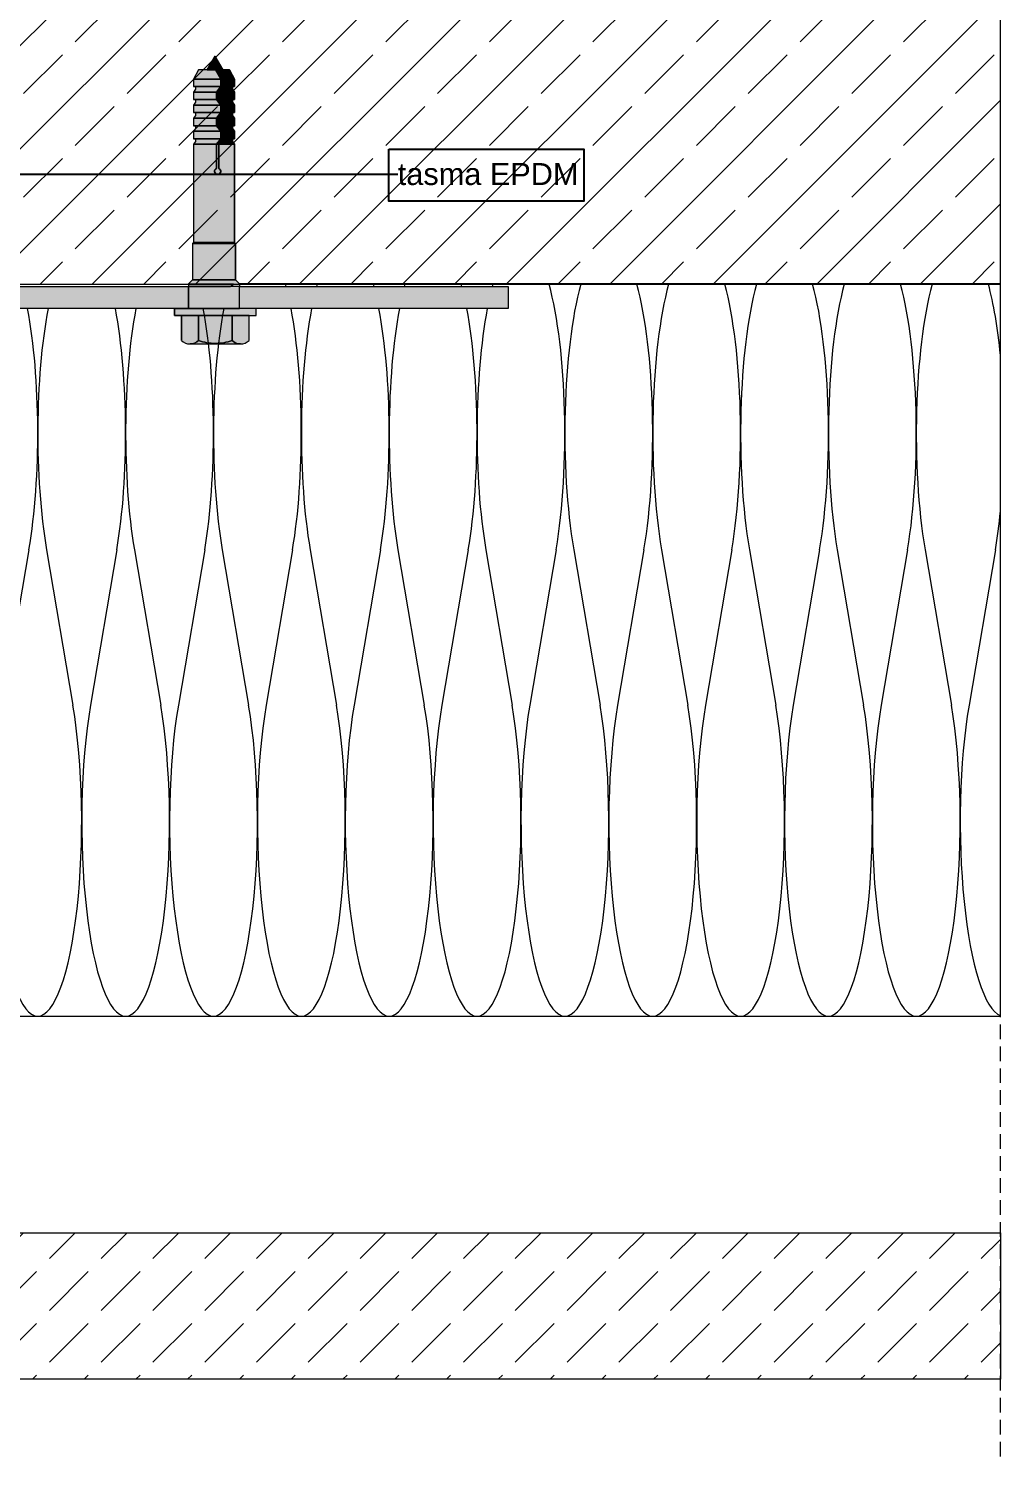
# Model space of a CAD drawing. Extents: x -106823 to -42801, y 48734 to 74234.
# Drawn here: x -49526 to -48198, y 59975 to 61925 of the extents above; entities that cross this region are included whole.
import ezdxf

# ---------------------------------------------------------------- set-up
doc = ezdxf.new("R2010")
doc.units = 0
doc.header["$MEASUREMENT"] = 0
doc.linetypes.add('Hidden Line', pattern=[30, 20, -10])
for name, color, linetype, lineweight, true_color in [('2D - Ogólne_Pen_No__2', 7, 'Continuous', 15, 0x7f7f7f), ('2D Drafting - General_Pen_No__141', 7, 'Continuous', 0, 0xe8e8e8), ('2D Drafting - General_Pen_No__2', 7, 'Continuous', 15, 0x7f7f7f), ('2D Drafting - General_Pen_No__61', 7, 'Continuous', 20, 0x6a6a6a), ('2D Drafting - General_Pen_No__81', 7, 'Continuous', 20, 0x6a6a6a), ('Annotation - Label_Pen_No__5', 7, 'Continuous', 25, 0x40a5ff)]:
    doc.layers.add(name, color=color, linetype=linetype, lineweight=lineweight, true_color=true_color)
doc.layers.add('2D Drafting - General_Pen_No__121', color=255, linetype='Continuous', lineweight=0)
doc.styles.add('GENERATED_STYLE_2', font='arial.ttf')
doc.dimstyles.new('GENERATED_STYLE__7', dxfattribs={"dimtxt": 0.18, "dimasz": 91.2, "dimexe": 0.18, "dimexo": 0.0625, "dimgap": 0.09, "dimtad": 0, "dimtih": 1, "dimtoh": 1, "dimdec": 4, "dimzin": 0, "dimdsep": 46, "dimcen": 0.09, "dimadec": 0, "dimazin": 0, "dimtfac": 1, "dimtdec": 4, "dimtmove": 0, "dimatfit": 3, "dimldrblk": 'ARROWHEAD_5', "dimfxl": 0, "dimtolj": 1, "dimtzin": 0, "dimarcsym": 0})

# ---------------------------------------------------------------- blocks, each defined once
blk = doc.blocks.new('*X8')
at = {"layer": '2D Drafting - General_Pen_No__61', "linetype": 'Continuous'}
for p, q in [((-49525.3, 61213.6), (-49561.3, 61001.2)), ((-49501.3, 61213.6), (-49465.3, 61001.2)), ((-49405.3, 61213.6), (-49441.3, 61001.2)), ((-49381.3, 61213.6), (-49345.3, 61001.2)), ((-49285.3, 61213.6), (-49321.3, 61001.2)), ((-49261.3, 61213.6), (-49225.3, 61001.2)), ((-49165.3, 61213.6), (-49201.3, 61001.2)), ((-49141.3, 61213.6), (-49105.3, 61001.2)), ((-49045.3, 61213.6), (-49081.3, 61001.2)), ((-49021.3, 61213.6), (-48985.3, 61001.2)), ((-48925.3, 61213.6), (-48961.3, 61001.2)), ((-48901.3, 61213.6), (-48865.3, 61001.2)), ((-48805.3, 61213.6), (-48841.3, 61001.2)), ((-48781.3, 61213.6), (-48745.3, 61001.2)), ((-48685.3, 61213.6), (-48721.3, 61001.2)), ((-48661.3, 61213.6), (-48625.3, 61001.2)), ((-48565.3, 61213.6), (-48601.3, 61001.2)), ((-48541.3, 61213.6), (-48505.3, 61001.2)), ((-48445.3, 61213.6), (-48481.3, 61001.2)), ((-48421.3, 61213.6), (-48385.3, 61001.2)), ((-48325.3, 61213.6), (-48361.3, 61001.2)), ((-48301.3, 61213.6), (-48265.3, 61001.2)), ((-48205.3, 61213.6), (-48241.3, 61001.2)), ((-49609.3, 61142.6), (-49585.3, 61001.2))]:
    blk.add_line(p, q, dxfattribs=at)
for centre, start_param, end_param in [((-49213.3, 61372.8), 2.425755, 2.446168), ((-49093.3, 61372.8), 3.837017, 3.85743), ((-49093.3, 61372.8), 2.425755, 2.446168), ((-48973.3, 61372.8), 3.837017, 3.85743), ((-48973.3, 61372.8), 2.425755, 2.446168), ((-48853.3, 61372.8), 3.837017, 3.85743), ((-48853.3, 61372.8), 0.927295, 2.446168), ((-48733.3, 61372.8), 3.837017, 5.35589), ((-48733.3, 61372.8), 0.927295, 2.446168), ((-48613.3, 61372.8), 3.837017, 5.35589), ((-48613.3, 61372.8), 0.927295, 2.446168), ((-48493.3, 61372.8), 3.837017, 5.35589), ((-48493.3, 61372.8), 0.927295, 2.446168), ((-48373.3, 61372.8), 3.837017, 5.35589), ((-48373.3, 61372.8), 0.927295, 2.446168), ((-48253.3, 61372.8), 3.837017, 5.35589), ((-48253.3, 61372.8), 1.983009, 2.446168), ((-49573.3, 61372.8), 4.015923, 4.368414), ((-49573.3, 61372.8), 0.927295, 2.267262), ((-49453.3, 61372.8), 4.015923, 5.35589), ((-49453.3, 61372.8), 0.927295, 2.267262), ((-49333.3, 61372.8), 4.015923, 5.35589), ((-49333.3, 61372.8), 0.927295, 2.267262), ((-49213.3, 61372.8), 4.015923, 5.35589), ((-49213.3, 61372.8), 0.927295, 2.267262), ((-49093.3, 61372.8), 4.015923, 5.35589), ((-49093.3, 61372.8), 0.927295, 2.267262), ((-48973.3, 61372.8), 4.015923, 5.35589), ((-48973.3, 61372.8), 0.927295, 2.267262), ((-48853.3, 61372.8), 4.015923, 5.35589), ((-49693.3, 61372.8), 1.914771, 2.020347), ((-48253.3, 61372.8), 0.927295, 1.158584), ((-49633.3, 60842), 0.412218, 2.214297), ((-49513.3, 60842), 4.068888, 6.283185), ((-49513.3, 60842), 0, 2.214297), ((-49393.3, 60842), 4.068888, 6.283185), ((-49393.3, 60842), 0, 2.214297), ((-49273.3, 60842), 4.068888, 6.283185), ((-49273.3, 60842), 0, 2.214297), ((-49153.3, 60842), 4.068888, 6.283185), ((-49153.3, 60842), 0, 2.214297), ((-49033.3, 60842), 4.068888, 6.283185), ((-49033.3, 60842), 0, 2.214297), ((-48913.3, 60842), 4.068888, 6.283185), ((-48913.3, 60842), 0, 2.214297), ((-48793.3, 60842), 4.068888, 6.283185), ((-48793.3, 60842), 0, 2.214297), ((-48673.3, 60842), 4.068888, 6.283185), ((-48673.3, 60842), 0, 2.214297), ((-48553.3, 60842), 4.068888, 6.283185), ((-48553.3, 60842), 0, 2.214297), ((-48433.3, 60842), 4.068888, 6.283185), ((-48433.3, 60842), 0, 2.214297), ((-48313.3, 60842), 4.068888, 6.283185), ((-48313.3, 60842), 0, 2.214297), ((-48193.3, 60842), 4.068888, 6.199324)]:
    blk.add_ellipse(centre, major_axis=(0, -265.4), ratio=0.226067, start_param=start_param, end_param=end_param, dxfattribs=at)
blk = doc.blocks.new('Fill_4')
at = {"layer": '2D Drafting - General_Pen_No__2', "linetype": 'Continuous'}
for p, q in [((-48840.8, 61576.6), (-49237.8, 61576.6)), ((-49237.8, 61576.6), (-49237.8, 61573.1)), ((-49237.8, 61573.1), (-48870.8, 61573.1)), ((-48870.8, 61573.1), (-48870.8, 61543.1)), ((-48198.4, 61576.6), (-48840.8, 61576.6)), ((-48198.4, 61543.1), (-48198.4, 61576.6)), ((-49609.3, 61543.1), (-49639.3, 61543.1)), ((-49639.3, 61543.1), (-49639.3, 61462.3)), ((-49488, 61543.1), (-49609.3, 61543.1)), ((-49296.7, 61543.1), (-49488, 61543.1)), ((-49184.9, 61543.1), (-49296.7, 61543.1)), ((-48930, 61543.1), (-49184.9, 61543.1)), ((-48870.8, 61543.1), (-48930, 61543.1)), ((-48198.4, 60576.6), (-48198.4, 61543.1)), ((-49639.3, 61462.3), (-49609.3, 61462.3)), ((-49609.3, 61462.3), (-49609.3, 61364.9)), ((-49609.3, 61364.9), (-49609.3, 61232.3)), ((-49609.3, 61232.3), (-49609.3, 61188.6)), ((-49609.3, 61188.6), (-49609.3, 61141.9)), ((-49609.3, 61141.9), (-49609.3, 60687.3)), ((-49609.3, 60687.3), (-49609.3, 60606.6)), ((-49609.3, 60606.6), (-49609.3, 60576.6)), ((-49609.3, 60576.6), (-49579.3, 60576.6)), ((-49579.3, 60576.6), (-48198.4, 60576.6))]:
    blk.add_line(p, q, dxfattribs=at)
at = {"layer": '2D Drafting - General_Pen_No__61', "linetype": 'Continuous'}
blk.add_blockref('*X8', (0, 0), dxfattribs=at)
blk = doc.blocks.new('ARROWHEAD_5')
at = {"color": 0, "linetype": 'Continuous', "lineweight": 0}
blk.add_line((0, 0), (-1, 0), dxfattribs=at)
blk.add_solid([(-1, 0.2679), (0, 0), (-1, -0.2679), (-1, 0.2679)], dxfattribs=at)

msp = doc.modelspace()

# ---------------------------------------------------------------- hatches: boundary and pattern name
at = {"layer": '2D Drafting - General_Pen_No__121', "linetype": 'Continuous'}
for points in [[(-49270.9, 61887.66), (-49281.71, 61868.93), (-49260.08, 61868.93)], [(-49293.67, 61868.93), (-49300.82, 61856.55), (-49263.33, 61856.55), (-49270.48, 61868.93)], [(-49300.82, 61846.2), (-49263.33, 61846.2), (-49263.33, 61856.55), (-49300.82, 61856.55)], [(-49270.48, 61868.93), (-49263.33, 61856.55), (-49260.37, 61856.55), (-49267.52, 61868.93)], [(-49267.52, 61868.93), (-49260.37, 61856.55), (-49244.46, 61856.55), (-49251.61, 61868.93)], [(-49260.37, 61846.2), (-49260.37, 61856.55), (-49263.33, 61856.55), (-49263.33, 61846.2)], [(-49260.37, 61846.2), (-49244.46, 61846.2), (-49244.46, 61856.55), (-49260.37, 61856.55)], [(-49297.86, 61846.2), (-49297.86, 61842.5), (-49300.82, 61838.76), (-49269.08, 61838.76), (-49263.33, 61846.2)], [(-49300.82, 61838.76), (-49300.82, 61828.4), (-49269.08, 61828.4), (-49269.08, 61838.76)], [(-49266.12, 61838.76), (-49260.37, 61846.2), (-49263.33, 61846.2), (-49269.08, 61838.76)], [(-49266.12, 61828.4), (-49266.12, 61838.76), (-49269.08, 61838.76), (-49269.08, 61828.4)], [(-49247.42, 61846.2), (-49260.37, 61846.2), (-49266.12, 61838.76), (-49244.46, 61838.76), (-49247.42, 61842.5)], [(-49244.46, 61838.76), (-49266.12, 61838.76), (-49266.12, 61828.4), (-49244.46, 61828.4)], [(-49297.86, 61828.4), (-49297.86, 61824.7), (-49300.82, 61820.96), (-49263.33, 61820.96), (-49269.08, 61828.4)], [(-49300.82, 61820.96), (-49300.82, 61810.6), (-49263.33, 61810.6), (-49263.33, 61820.96)], [(-49269.08, 61828.4), (-49263.33, 61820.96), (-49260.37, 61820.96), (-49266.12, 61828.4)], [(-49247.42, 61828.4), (-49266.12, 61828.4), (-49260.37, 61820.96), (-49244.46, 61820.96), (-49247.42, 61824.7)], [(-49263.33, 61820.96), (-49263.33, 61810.6), (-49260.37, 61810.6), (-49260.37, 61820.96)], [(-49244.46, 61820.96), (-49260.37, 61820.96), (-49260.37, 61810.6), (-49244.46, 61810.6)], [(-49297.86, 61810.6), (-49297.86, 61806.91), (-49300.82, 61803.16), (-49269.08, 61803.16), (-49263.33, 61810.6)], [(-49300.82, 61792.81), (-49269.08, 61792.81), (-49269.08, 61803.16), (-49300.82, 61803.16)], [(-49263.33, 61810.6), (-49269.08, 61803.16), (-49266.12, 61803.16), (-49260.37, 61810.6)], [(-49266.12, 61792.81), (-49266.12, 61803.16), (-49269.08, 61803.16), (-49269.08, 61792.81)], [(-49266.12, 61803.16), (-49244.46, 61803.16), (-49247.42, 61806.91), (-49247.42, 61810.6), (-49260.37, 61810.6)], [(-49244.46, 61803.16), (-49266.12, 61803.16), (-49266.12, 61792.81), (-49244.46, 61792.81)], [(-49297.86, 61792.81), (-49297.86, 61789.11), (-49300.82, 61785.37), (-49263.33, 61785.37), (-49269.08, 61792.81)], [(-49300.82, 61775.01), (-49263.33, 61775.01), (-49263.33, 61785.37), (-49300.82, 61785.37)], [(-49269.08, 61792.81), (-49263.33, 61785.37), (-49260.37, 61785.37), (-49266.12, 61792.81)], [(-49247.42, 61792.81), (-49266.12, 61792.81), (-49260.37, 61785.37), (-49244.46, 61785.37), (-49247.42, 61789.11)], [(-49260.37, 61775.01), (-49260.37, 61785.37), (-49263.33, 61785.37), (-49263.33, 61775.01)], [(-49244.46, 61785.37), (-49260.37, 61785.37), (-49260.37, 61775.01), (-49244.46, 61775.01)], [(-49297.86, 61775.01), (-49297.86, 61771.31), (-49300.82, 61767.57), (-49269.08, 61767.57), (-49263.33, 61775.01)], [(-49300.82, 61633.15), (-49244.46, 61633.15), (-49244.46, 61767.57), (-49266.12, 61767.57), (-49266.12, 61734.26, -5.4750432), (-49269.08, 61734.26), (-49269.08, 61767.57), (-49300.82, 61767.57)], [(-49269.08, 61767.57), (-49269.08, 61734.26, 5.4750432), (-49266.12, 61734.26), (-49266.12, 61767.57)], [(-49266.12, 61767.57), (-49260.37, 61775.01), (-49263.33, 61775.01), (-49269.08, 61767.57)], [(-49247.42, 61775.01), (-49260.37, 61775.01), (-49266.12, 61767.57), (-49244.46, 61767.57), (-49247.42, 61771.31)], [(-49302.06, 61631.91), (-49243.22, 61631.91), (-49244.46, 61633.15), (-49300.82, 61633.15)], [(-49302.06, 61582.16), (-49243.22, 61582.16), (-49243.22, 61631.91), (-49302.06, 61631.91)], [(-49307.38, 61576.57), (-49237.8, 61576.57), (-49237.8, 61576.75), (-49243.22, 61582.16), (-49301.96, 61582.16), (-49307.38, 61576.75)], [(-49307.48, 61543.06), (-49270.8, 61543.06), (-49237.8, 61543.06), (-49237.8, 61573.06), (-49273.72, 61573.06), (-49307.48, 61573.06)], [(-49307.48, 61573.06), (-49307.48, 61543.06), (-49270.8, 61543.06), (-49237.8, 61543.06), (-49237.8, 61573.06), (-49274.67, 61573.06)], [(-49307.38, 61573.06), (-49274.67, 61573.06), (-49250.32, 61573.06), (-49245.95, 61576.57), (-49307.38, 61576.57)], [(-49270.8, 61543.06), (-49326.72, 61543.06), (-49326.72, 61533.74), (-49270.8, 61533.74), (-49214.88, 61533.74), (-49214.88, 61543.06)], [(-49317.01, 61533.74), (-49317.01, 61499.57, 0.4195601), (-49293.71, 61499.57), (-49293.71, 61533.74)], [(-49293.71, 61533.74), (-49293.71, 61499.57, 0.092424), (-49270.8, 61495.3, 0.092424), (-49247.89, 61499.57), (-49247.89, 61533.74), (-49270.8, 61533.74)], [(-49247.89, 61533.74), (-49247.89, 61499.57, 0.4195601), (-49224.59, 61499.57), (-49224.59, 61533.74)], [(-49270.8, 61495.3, -0.092424), (-49293.71, 61499.57, -0.201281), (-49305.36, 61494.68), (-49236.24, 61494.68, -0.201281), (-49247.89, 61499.57, -0.092424)]]:
    msp.add_hatch(color=256, dxfattribs=at).paths.add_polyline_path(points, flags=0)
at = {"layer": '2D Drafting - General_Pen_No__141', "linetype": 'Continuous'}
for points in [[(-49670.8, 61078.55), (-49670.8, 61562.3), (-49670.8, 61573.06), (-49307.48, 61573.06), (-49307.48, 61543.06), (-49326.72, 61543.06), (-49639.29, 61543.06), (-49639.29, 61079.64), (-49640.38, 61078.55), (-49657.83, 61078.55), (-49660.02, 61086.75), (-49668.22, 61078.55)], [(-48870.8, 61573.06), (-48870.8, 61543.06), (-49237.8, 61543.06), (-49237.8, 61573.06)]]:
    msp.add_hatch(color=256, dxfattribs=at).paths.add_polyline_path(points, flags=0)
at = {"layer": '2D Drafting - General_Pen_No__81', "linetype": 'Continuous'}
h = msp.add_hatch(dxfattribs=at)
h.set_pattern_fill('Solid___Dashed', color=256, style=0, pattern_type=2)
h.set_pattern_definition([(45, (0, 0), (-70.71068, 70.71068), []), (45, (-35.36, 35.36), (-70.71068, 70.71068), [75, -25])])
h.paths.add_polyline_path([(-49375.49, 63244.64), (-49866.42, 63244.64), (-49866.42, 62433.81), (-49866.42, 62335.19), (-49866.42, 62165.52), (-49866.42, 62080.84), (-49866.42, 61868.3), (-49866.42, 61772.19), (-49866.42, 61672.7), (-49866.42, 61576.57), (-49825.61, 61576.57), (-49821.4, 61576.57), (-49796.42, 61576.57), (-49753.61, 61576.57), (-49720.92, 61576.57), (-49574.69, 61576.57), (-49537.41, 61576.57), (-49367.07, 61576.57), (-48198.36, 61576.57), (-48198.36, 62112.35), (-49330.64, 62112.35), (-49330.64, 62565.32), (-49330.64, 63244.64)], flags=0)
h = msp.add_hatch(dxfattribs=at)
h.set_pattern_fill('Beton', color=256, style=0, pattern_type=2)
h.set_pattern_definition([(45, (0, 0), (-70.71068, 70.71068), [75, -25]), (45, (7e-15, 70.71), (-70.71068, 70.71068), [75, -25])])
h.paths.add_polyline_path([(-48198.36, 60080.85), (-51131.6, 60080.85), (-51131.6, 60080.93), (-51316.51, 60080.93), (-51316.51, 60100.93), (-51136.6, 60280.85), (-48198.36, 60280.85)], flags=0)

# ---------------------------------------------------------------- linework, layer by layer
at = {"layer": '2D - Ogólne_Pen_No__2', "linetype": 'Continuous'}
for p, q in [((-49281.71, 61868.93), (-49270.9, 61887.66)), ((-49260.08, 61868.93), (-49270.9, 61887.66)), ((-49293.67, 61868.93), (-49300.82, 61856.55)), ((-49300.82, 61856.55), (-49300.82, 61846.2)), ((-49244.46, 61856.55), (-49300.82, 61856.55)), ((-49251.61, 61868.93), (-49293.67, 61868.93)), ((-49270.48, 61868.93), (-49263.33, 61856.55)), ((-49267.52, 61868.93), (-49260.37, 61856.55)), ((-49263.33, 61856.55), (-49263.33, 61846.2)), ((-49260.37, 61856.55), (-49260.37, 61846.2)), ((-49251.61, 61868.93), (-49244.46, 61856.55)), ((-49244.46, 61856.55), (-49244.46, 61846.2)), ((-49244.46, 61846.2), (-49300.82, 61846.2)), ((-49297.86, 61842.5), (-49300.82, 61838.76)), ((-49300.82, 61838.76), (-49300.82, 61828.4)), ((-49244.46, 61838.76), (-49300.82, 61838.76)), ((-49297.86, 61846.2), (-49297.86, 61842.5)), ((-49263.33, 61846.2), (-49269.08, 61838.76)), ((-49269.08, 61838.76), (-49269.08, 61828.4)), ((-49260.37, 61846.2), (-49266.12, 61838.76)), ((-49266.12, 61838.76), (-49266.12, 61828.4)), ((-49247.42, 61846.2), (-49247.42, 61842.5)), ((-49247.42, 61842.5), (-49244.46, 61838.76)), ((-49244.46, 61838.76), (-49244.46, 61828.4)), ((-49300.82, 61828.4), (-49297.86, 61828.4)), ((-49244.46, 61828.4), (-49300.82, 61828.4)), ((-49297.86, 61824.7), (-49300.82, 61820.96)), ((-49300.82, 61820.96), (-49300.82, 61810.6)), ((-49244.46, 61820.96), (-49300.82, 61820.96)), ((-49297.86, 61828.4), (-49297.86, 61824.7)), ((-49269.08, 61828.4), (-49263.33, 61820.96)), ((-49266.12, 61828.4), (-49260.37, 61820.96)), ((-49263.33, 61820.96), (-49263.33, 61810.6)), ((-49260.37, 61820.96), (-49260.37, 61810.6)), ((-49247.42, 61828.4), (-49247.42, 61824.7)), ((-49244.46, 61828.4), (-49247.42, 61828.4)), ((-49247.42, 61824.7), (-49244.46, 61820.96)), ((-49244.46, 61820.96), (-49244.46, 61810.6)), ((-49300.82, 61810.6), (-49297.86, 61810.6)), ((-49244.46, 61810.6), (-49300.82, 61810.6)), ((-49297.86, 61806.91), (-49300.82, 61803.16)), ((-49300.82, 61803.16), (-49300.82, 61792.81)), ((-49244.46, 61803.16), (-49300.82, 61803.16)), ((-49297.86, 61810.6), (-49297.86, 61806.91)), ((-49263.33, 61810.6), (-49269.08, 61803.16)), ((-49269.08, 61803.16), (-49269.08, 61792.81)), ((-49260.37, 61810.6), (-49266.12, 61803.16)), ((-49266.12, 61803.16), (-49266.12, 61792.81)), ((-49247.42, 61810.6), (-49247.42, 61806.91)), ((-49244.46, 61810.6), (-49247.42, 61810.6)), ((-49247.42, 61806.91), (-49244.46, 61803.16)), ((-49244.46, 61803.16), (-49244.46, 61792.81)), ((-49300.82, 61792.81), (-49297.86, 61792.81)), ((-49244.46, 61792.81), (-49300.82, 61792.81)), ((-49297.86, 61789.11), (-49300.82, 61785.37)), ((-49300.82, 61785.37), (-49300.82, 61775.01)), ((-49244.46, 61785.37), (-49300.82, 61785.37)), ((-49297.86, 61792.81), (-49297.86, 61789.11)), ((-49269.08, 61792.81), (-49263.33, 61785.37)), ((-49266.12, 61792.81), (-49260.37, 61785.37)), ((-49263.33, 61785.37), (-49263.33, 61775.01)), ((-49260.37, 61785.37), (-49260.37, 61775.01)), ((-49247.42, 61792.81), (-49247.42, 61789.11)), ((-49244.46, 61792.81), (-49247.42, 61792.81)), ((-49247.42, 61789.11), (-49244.46, 61785.37)), ((-49244.46, 61785.37), (-49244.46, 61775.01)), ((-49300.82, 61775.01), (-49297.86, 61775.01)), ((-49244.46, 61775.01), (-49300.82, 61775.01)), ((-49297.86, 61771.31), (-49300.82, 61767.57)), ((-49300.82, 61767.57), (-49300.82, 61633.15)), ((-49244.46, 61767.57), (-49300.82, 61767.57)), ((-49297.86, 61775.01), (-49297.86, 61771.31)), ((-49263.33, 61775.01), (-49269.08, 61767.57)), ((-49269.08, 61767.57), (-49269.08, 61734.26)), ((-49260.37, 61775.01), (-49266.12, 61767.57)), ((-49266.12, 61767.57), (-49266.12, 61734.26)), ((-49247.42, 61775.01), (-49247.42, 61771.31)), ((-49244.46, 61775.01), (-49247.42, 61775.01)), ((-49247.42, 61771.31), (-49244.46, 61767.57)), ((-49244.46, 61767.57), (-49244.46, 61633.15)), ((-49300.82, 61633.15), (-49302.06, 61631.91)), ((-49302.06, 61631.91), (-49302.06, 61582.16)), ((-49243.22, 61631.91), (-49302.06, 61631.91)), ((-49300.82, 61633.15), (-49244.46, 61633.15)), ((-49244.46, 61633.15), (-49243.22, 61631.91)), ((-49243.22, 61631.91), (-49243.22, 61582.16)), ((-49302.06, 61582.16), (-49307.48, 61576.75)), ((-49301.96, 61582.16), (-49307.38, 61576.75)), ((-49243.22, 61582.16), (-49302.06, 61582.16)), ((-49243.22, 61582.16), (-49237.8, 61576.75)), ((-49307.48, 61576.75), (-49307.48, 61573.06)), ((-49307.48, 61573.06), (-49273.72, 61573.06)), ((-49307.38, 61576.75), (-49307.38, 61573.06)), ((-49307.38, 61573.06), (-49273.63, 61573.06)), ((-49237.8, 61573.06), (-49274.67, 61573.06)), ((-49237.8, 61576.75), (-49237.8, 61573.06))]:
    msp.add_line(p, q, dxfattribs=at)
msp.add_arc((-49267.6, 61730.35), 4.18, 110.70161, 69.29839, dxfattribs=at)
at = {"layer": '2D Drafting - General_Pen_No__2', "linetype": 'Hidden Line'}
msp.add_line((-48198.36, 59975.43), (-48198.36, 62462.28), dxfattribs=at)
at = {"layer": '2D Drafting - General_Pen_No__2', "linetype": 'Continuous'}
for p, q in [((-49307.48, 61543.06), (-49307.48, 61573.06)), ((-49237.8, 61543.06), (-49237.8, 61573.06)), ((-49326.72, 61533.74), (-49326.72, 61543.06)), ((-49326.72, 61543.06), (-49270.8, 61543.06)), ((-49214.88, 61543.06), (-49270.8, 61543.06)), ((-49214.88, 61533.74), (-49214.88, 61543.06)), ((-49270.8, 61533.74), (-49326.72, 61533.74)), ((-49317.01, 61499.57), (-49317.01, 61533.74)), ((-49293.71, 61499.57), (-49293.71, 61533.74)), ((-49270.8, 61533.74), (-49214.88, 61533.74)), ((-49247.89, 61499.57), (-49247.89, 61533.74)), ((-49224.59, 61499.57), (-49224.59, 61533.74)), ((-49305.36, 61494.68), (-49236.24, 61494.68))]:
    msp.add_line(p, q, dxfattribs=at)
at = {"layer": '2D Drafting - General_Pen_No__2', "linetype": 'Continuous', "flags": 128}
for points in [[(-49375.49, 63244.64), (-49866.42, 63244.64), (-49866.42, 62433.81), (-49866.42, 62335.19), (-49866.42, 62165.52), (-49866.42, 62080.84), (-49866.42, 61868.3), (-49866.42, 61772.19), (-49866.42, 61672.7), (-49866.42, 61576.57), (-49825.61, 61576.57), (-49821.4, 61576.57), (-49796.42, 61576.57), (-49753.61, 61576.57), (-49720.92, 61576.57), (-49574.69, 61576.57), (-49537.41, 61576.57), (-49367.07, 61576.57), (-48198.36, 61576.57), (-48198.36, 62112.35), (-49330.64, 62112.35), (-49330.64, 62565.32), (-49330.64, 63244.64)], [(-49270.9, 61887.66), (-49281.71, 61868.93), (-49260.08, 61868.93)], [(-49293.67, 61868.93), (-49300.82, 61856.55), (-49263.33, 61856.55), (-49270.48, 61868.93)], [(-49300.82, 61846.2), (-49263.33, 61846.2), (-49263.33, 61856.55), (-49300.82, 61856.55)], [(-49270.48, 61868.93), (-49263.33, 61856.55), (-49260.37, 61856.55), (-49267.52, 61868.93)], [(-49267.52, 61868.93), (-49260.37, 61856.55), (-49244.46, 61856.55), (-49251.61, 61868.93)], [(-49260.37, 61846.2), (-49260.37, 61856.55), (-49263.33, 61856.55), (-49263.33, 61846.2)], [(-49260.37, 61846.2), (-49244.46, 61846.2), (-49244.46, 61856.55), (-49260.37, 61856.55)], [(-49297.86, 61846.2), (-49297.86, 61842.5), (-49300.82, 61838.76), (-49269.08, 61838.76), (-49263.33, 61846.2)], [(-49300.82, 61838.76), (-49300.82, 61828.4), (-49269.08, 61828.4), (-49269.08, 61838.76)], [(-49266.12, 61838.76), (-49260.37, 61846.2), (-49263.33, 61846.2), (-49269.08, 61838.76)], [(-49266.12, 61828.4), (-49266.12, 61838.76), (-49269.08, 61838.76), (-49269.08, 61828.4)], [(-49247.42, 61846.2), (-49260.37, 61846.2), (-49266.12, 61838.76), (-49244.46, 61838.76), (-49247.42, 61842.5)], [(-49244.46, 61838.76), (-49266.12, 61838.76), (-49266.12, 61828.4), (-49244.46, 61828.4)], [(-49297.86, 61828.4), (-49297.86, 61824.7), (-49300.82, 61820.96), (-49263.33, 61820.96), (-49269.08, 61828.4)], [(-49300.82, 61820.96), (-49300.82, 61810.6), (-49263.33, 61810.6), (-49263.33, 61820.96)], [(-49269.08, 61828.4), (-49263.33, 61820.96), (-49260.37, 61820.96), (-49266.12, 61828.4)], [(-49247.42, 61828.4), (-49266.12, 61828.4), (-49260.37, 61820.96), (-49244.46, 61820.96), (-49247.42, 61824.7)], [(-49263.33, 61820.96), (-49263.33, 61810.6), (-49260.37, 61810.6), (-49260.37, 61820.96)], [(-49244.46, 61820.96), (-49260.37, 61820.96), (-49260.37, 61810.6), (-49244.46, 61810.6)], [(-49297.86, 61810.6), (-49297.86, 61806.91), (-49300.82, 61803.16), (-49269.08, 61803.16), (-49263.33, 61810.6)], [(-49300.82, 61792.81), (-49269.08, 61792.81), (-49269.08, 61803.16), (-49300.82, 61803.16)], [(-49263.33, 61810.6), (-49269.08, 61803.16), (-49266.12, 61803.16), (-49260.37, 61810.6)], [(-49266.12, 61792.81), (-49266.12, 61803.16), (-49269.08, 61803.16), (-49269.08, 61792.81)], [(-49266.12, 61803.16), (-49244.46, 61803.16), (-49247.42, 61806.91), (-49247.42, 61810.6), (-49260.37, 61810.6)], [(-49244.46, 61803.16), (-49266.12, 61803.16), (-49266.12, 61792.81), (-49244.46, 61792.81)], [(-49297.86, 61792.81), (-49297.86, 61789.11), (-49300.82, 61785.37), (-49263.33, 61785.37), (-49269.08, 61792.81)], [(-49300.82, 61775.01), (-49263.33, 61775.01), (-49263.33, 61785.37), (-49300.82, 61785.37)], [(-49269.08, 61792.81), (-49263.33, 61785.37), (-49260.37, 61785.37), (-49266.12, 61792.81)], [(-49247.42, 61792.81), (-49266.12, 61792.81), (-49260.37, 61785.37), (-49244.46, 61785.37), (-49247.42, 61789.11)], [(-49260.37, 61775.01), (-49260.37, 61785.37), (-49263.33, 61785.37), (-49263.33, 61775.01)], [(-49244.46, 61785.37), (-49260.37, 61785.37), (-49260.37, 61775.01), (-49244.46, 61775.01)], [(-49297.86, 61775.01), (-49297.86, 61771.31), (-49300.82, 61767.57), (-49269.08, 61767.57), (-49263.33, 61775.01)], [(-49266.12, 61767.57), (-49260.37, 61775.01), (-49263.33, 61775.01), (-49269.08, 61767.57)], [(-49247.42, 61775.01), (-49260.37, 61775.01), (-49266.12, 61767.57), (-49244.46, 61767.57), (-49247.42, 61771.31)], [(-49302.06, 61631.91), (-49243.22, 61631.91), (-49244.46, 61633.15), (-49300.82, 61633.15)], [(-49302.06, 61582.16), (-49243.22, 61582.16), (-49243.22, 61631.91), (-49302.06, 61631.91)], [(-49307.38, 61576.57), (-49237.8, 61576.57), (-49237.8, 61576.75), (-49243.22, 61582.16), (-49301.96, 61582.16), (-49307.38, 61576.75)], [(-49670.8, 61078.55), (-49670.8, 61562.3), (-49670.8, 61573.06), (-49307.48, 61573.06), (-49307.48, 61543.06), (-49326.72, 61543.06), (-49639.29, 61543.06), (-49639.29, 61079.64), (-49640.38, 61078.55), (-49657.83, 61078.55), (-49660.02, 61086.75), (-49668.22, 61078.55)], [(-49307.48, 61543.06), (-49270.8, 61543.06), (-49237.8, 61543.06), (-49237.8, 61573.06), (-49273.72, 61573.06), (-49307.48, 61573.06)], [(-49307.48, 61573.06), (-49307.48, 61543.06), (-49270.8, 61543.06), (-49237.8, 61543.06), (-49237.8, 61573.06), (-49274.67, 61573.06)], [(-49307.38, 61573.06), (-49274.67, 61573.06), (-49250.32, 61573.06), (-49245.95, 61576.57), (-49307.38, 61576.57)], [(-48870.8, 61573.06), (-48870.8, 61543.06), (-49237.8, 61543.06), (-49237.8, 61573.06)], [(-49270.8, 61543.06), (-49326.72, 61543.06), (-49326.72, 61533.74), (-49270.8, 61533.74), (-49214.88, 61533.74), (-49214.88, 61543.06)], [(-48198.36, 60080.85), (-51131.6, 60080.85), (-51131.6, 60080.93), (-51316.51, 60080.93), (-51316.51, 60100.93), (-51136.6, 60280.85), (-48198.36, 60280.85)]]:
    msp.add_lwpolyline(points, close=True, dxfattribs=at)
for points in [[(-49300.82, 61633.15), (-49244.46, 61633.15), (-49244.46, 61767.57), (-49266.12, 61767.57), (-49266.12, 61734.26, -5.4750432), (-49269.08, 61734.26), (-49269.08, 61767.57), (-49300.82, 61767.57)], [(-49269.08, 61767.57), (-49269.08, 61734.26, 5.4750432), (-49266.12, 61734.26), (-49266.12, 61767.57)], [(-49317.01, 61533.74), (-49317.01, 61499.57, 0.4195601), (-49293.71, 61499.57), (-49293.71, 61533.74)], [(-49293.71, 61533.74), (-49293.71, 61499.57, 0.092424), (-49270.8, 61495.3, 0.092424), (-49247.89, 61499.57), (-49247.89, 61533.74), (-49270.8, 61533.74)], [(-49247.89, 61533.74), (-49247.89, 61499.57, 0.4195601), (-49224.59, 61499.57), (-49224.59, 61533.74)], [(-49270.8, 61495.3, -0.092424), (-49293.71, 61499.57, -0.201281), (-49305.36, 61494.68), (-49236.24, 61494.68, -0.201281), (-49247.89, 61499.57, -0.092424)]]:
    msp.add_lwpolyline(points, format="xyb", close=True, dxfattribs=at)
at = {"layer": '2D Drafting - General_Pen_No__2', "linetype": 'Continuous'}
for centre, radius, start, end in [((-49305.36, 61511.01), 16.33, 224.47805, 315.52195), ((-49270.8, 61558.88), 63.58, 248.87798, 270), ((-49270.8, 61558.88), 63.58, 270, 291.12202), ((-49236.24, 61511.01), 16.33, 224.47805, 315.52195)]:
    msp.add_arc(centre, radius, start, end, dxfattribs=at)
at = {"layer": 'Annotation - Label_Pen_No__5', "linetype": 'Continuous', "flags": 128}
msp.add_lwpolyline([(-49033.56, 61760.65), (-48767.36, 61760.65), (-48767.36, 61689.51), (-49033.56, 61689.51)], close=True, dxfattribs=at)

# ---------------------------------------------------------------- block references
at = {"layer": '2D Drafting - General_Pen_No__61', "linetype": 'Continuous'}
msp.add_blockref('Fill_4', (0, 0), dxfattribs=at)

# ---------------------------------------------------------------- texts
at = {"layer": 'Annotation - Label_Pen_No__5', "linetype": 'Continuous', "insert": (-49021.56, 61726.56), "char_height": 30, "width": 242.195, "attachment_point": 4, "style": 'GENERATED_STYLE_2'}
msp.add_mtext('{tasma EPDM}', dxfattribs=at)

# ---------------------------------------------------------------- leaders
at = {"layer": 'Annotation - Label_Pen_No__5', "linetype": 'Continuous', "annotation_type": 0, "has_hookline": 1, "hookline_direction": 0}
for points, text_width in [([(-51162.15, 61652.78), (-50596.37, 62634.21), (-49221.65, 62634.21)], 242.76), ([(-51082.76, 61691.95), (-50596.37, 62532.05), (-49221.65, 62532.05)], 205.62), ([(-50383.08, 61882.08), (-50003.68, 62433.49), (-49221.65, 62433.49)], 174.66), ([(-51157.23, 61521.79), (-50738.79, 61726.56), (-49021.65, 61726.56)], 242.76)]:
    msp.add_leader(points, dimstyle='GENERATED_STYLE__7', dxfattribs=dict(at, text_width=text_width))

doc.saveas('drawing.dxf')
